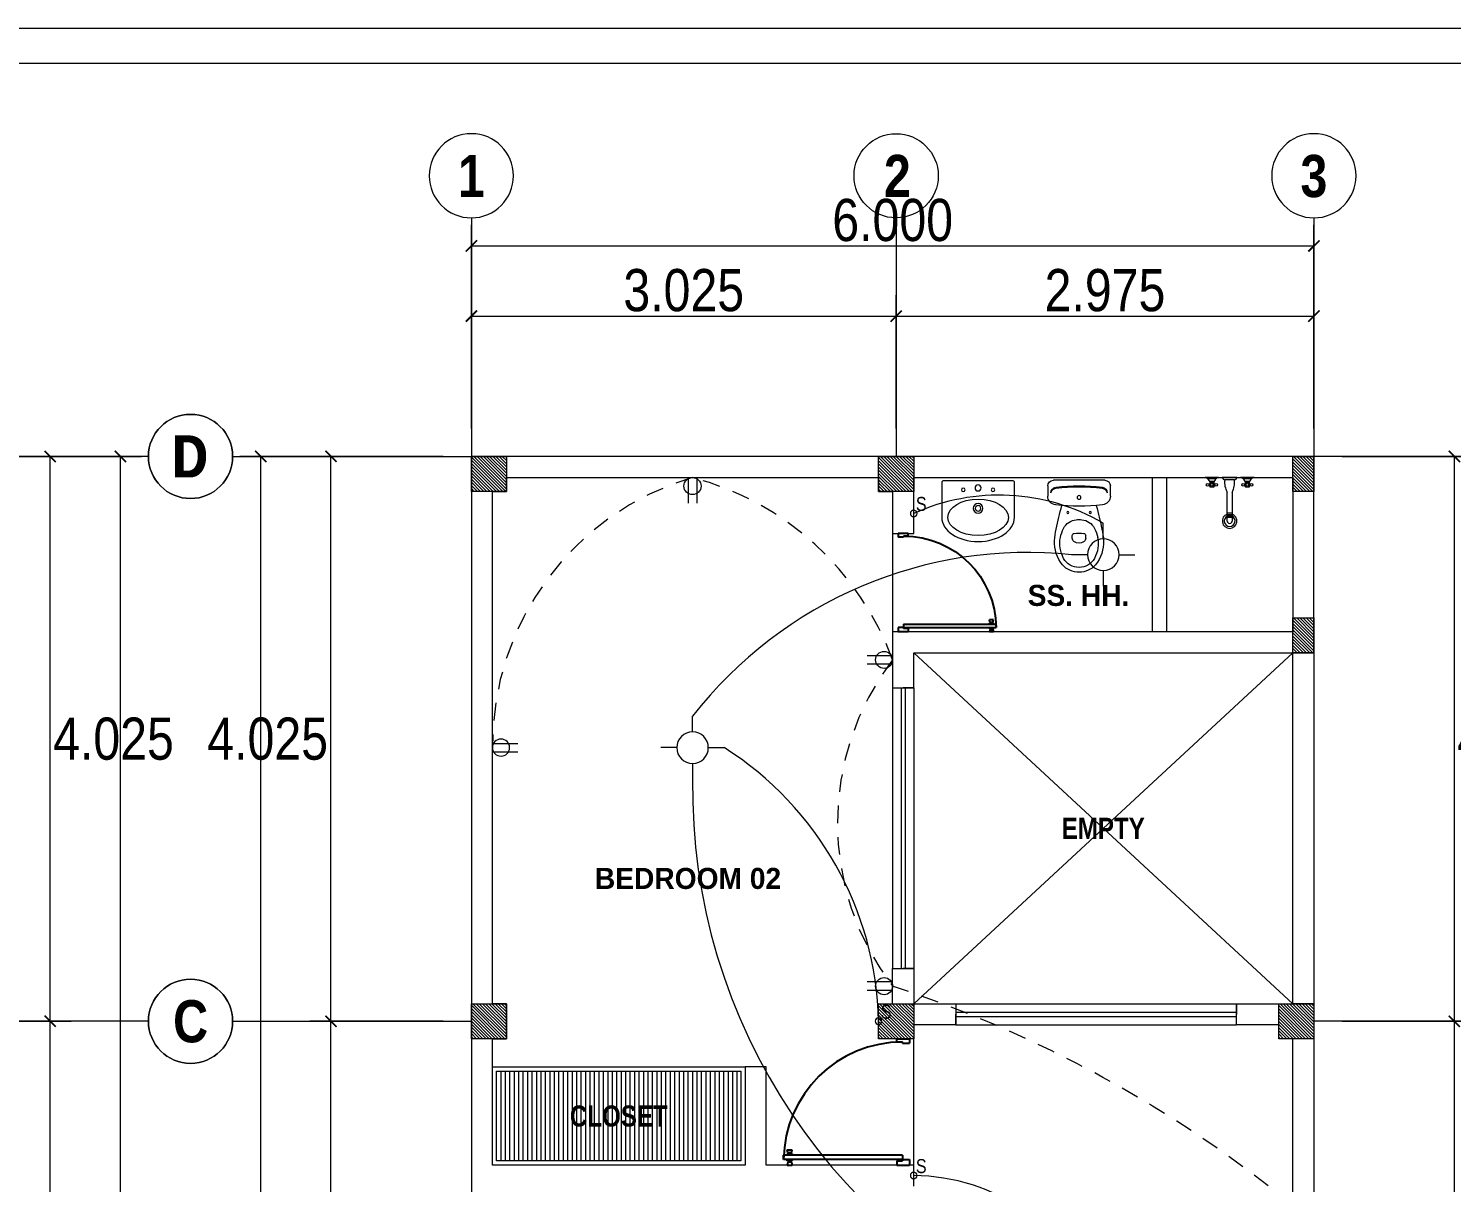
# Model space of a CAD drawing. Header units: millimetres. Extents: x 68 to 194, y 47 to 103.
# Drawn here: x 162.84 to 172.97, y 65.88 to 74.1 of the extents above; entities that cross this region are included whole.
import ezdxf
from ezdxf.enums import TextEntityAlignment as Align

# ---------------------------------------------------------------- set-up
doc = ezdxf.new("R2010")
doc.units = ezdxf.units.MM
doc.linetypes.add('DASHED2', pattern=[0.375, 0.25, -0.125])
for name, color, linetype, lineweight in [('A_Bloques', 56, 'Continuous', 15), ('A_Muro sin Techo', 134, 'Continuous', 20), ('A_Texto', 43, 'Continuous', 9), ('A_Ventana', 140, 'Continuous', 9), ('E_Columna', 3, 'Continuous', 25), ('G_Ejes', 253, 'Continuous', 20), ('G_Sombreados', 8, 'Continuous', 9), ('G_Texto', 122, 'Continuous', 20), ('IE_Accesorios', 71, 'Continuous', 20), ('IE_Alumbrado', 31, 'Continuous', 60), ('IE_Interruptor', 230, 'Continuous', 40), ('IE_Tomacorriente', 104, 'DASHED2', 40)]:
    doc.layers.add(name, color=color, linetype=linetype, lineweight=lineweight)
for name, color, linetype in [('A_Puerta', 32, 'Continuous'), ('G_Acotación', 171, 'Continuous'), ('IS_Muro', 232, 'Continuous')]:
    doc.layers.add(name, color=color, linetype=linetype)
doc.styles.add('Acotacion', font='ARIALN.TTF')
doc.styles.add('AMBIENTES', font='ARIALNB.TTF', dxfattribs={"height": 0.15})
doc.styles.add('Eje', font='ARIALNB.TTF', dxfattribs={"height": 0.3})
doc.styles.add('Rotulo', font='ARIALN.TTF', dxfattribs={"height": 0.1})
doc.styles.add('STYLE1', font='cityb___.ttf', dxfattribs={"width": 1.05})
doc.dimstyles.new('Lenin_50', dxfattribs={"dimtxt": 0.3, "dimasz": 0.08, "dimexe": 0.15, "dimexo": 0.2, "dimgap": 0.03, "dimtad": 2, "dimtih": 1, "dimtoh": 1, "dimlfac": -1, "dimzin": 4, "dimdsep": 46, "dimtxsty": 'Acotacion', "dimblk": 'ARCHTICK', "dimcen": 0.08, "dimclrd": 256, "dimclre": 256, "dimclrt": 4, "dimazin": 1, "dimtm": 1e-09, "dimtfac": 1, "dimtmove": 2, "dimatfit": 2, "dimfxl": 0, "dimtolj": 1, "dimlwd": 13, "dimlwe": 18, "dimarcsym": 0})
pattern_1 = [(135, (281.136787, -21.310414), (0.0112253202, 0.0112253202), [])]

# ---------------------------------------------------------------- blocks, each defined once
blk = doc.blocks.new('L01601A', base_point=(1717.2, 970.2))
blk.add_circle((1717.2, 970.2), 25)
blk = doc.blocks.new('L01601B', base_point=(1777.3, 924.9))
blk.add_arc((1777.3, 924.9), 30, 180, 0)
blk = doc.blocks.new('Lavatorio 01')
blk.add_lwpolyline([(-0.284, 0.259), (-0.034, 0.259, -0.414214), (-0.025, 0.25), (-0.025, -0.25, -0.414214), (-0.034, -0.259), (-0.284, -0.259)], format="xyb")
for centre, radius in [((-0.088, 0.106), 0.0129), ((-0.22, 0), 0.0345), ((-0.22, 0), 0.0198), ((-0.074, 0), 0.0216), ((-0.088, -0.106), 0.0129)]:
    blk.add_circle(centre, radius)
at = {"extrusion": (0, 0, -1), "xscale": 0.008620689655174374, "zscale": -0.008620689655172419, "rotation": 90}
for name, yscale in [('L01601B', 0.005747126436773442), ('L01601A', 0.005172413793104624)]:
    blk.add_blockref(name, (0.284, 0), dxfattribs=dict(at, yscale=yscale))
blk = doc.blocks.new('INOD4')
at = {"linetype": 'ByBlock'}
for p, q in [((-0.222, -0.06), (-0.222, -0.132)), ((-0.183, -0.02), (0.183, -0.02)), ((0.222, -0.06), (0.222, -0.132)), ((-0.048, -0.433), (-0.048, -0.413)), ((0.048, -0.433), (0.048, -0.413))]:
    blk.add_line(p, q, dxfattribs=at)
for centre, radius in [((0, -0.142), 0.0135), ((0, -0.142), 0.0135), ((-0.08, -0.25), 0.0075), ((0.08, -0.25), 0.0075)]:
    blk.add_circle(centre, radius, dxfattribs=at)
for centre, radius, start, end in [((-0.183, -0.06), 0.04, 90, 180), ((-0.16, -0.109), 0.04, 96.2719, 180), ((-0.16, -0.116), 0.04, 96.2141, 169.7572), ((0, -1.56), 1.493, 83.6755, 96.3306), ((0, -1.56), 1.5, 83.7281, 96.2719), ((0.16, -0.109), 0.04, 0, 83.7281), ((0.16, -0.116), 0.04, 10.2428, 83.7859), ((0.183, -0.06), 0.04, 0, 90), ((-0.159, -0.132), 0.064, 180, 263.2069), ((0, 1.199), 1.404, 263.2069, 276.7931), ((2.286, -0.87), 2.5, 164.456, 168.4256), ((-2.286, -0.87), 2.5, 11.5744, 15.544), ((0.159, -0.132), 0.064, 276.7931, 0), ((-0.007, -0.416), 0.116, 96.2419, 152.5973), ((0, -0.48), 0.18, 83.7581, 96.2419), ((0.007, -0.416), 0.116, 27.4027, 83.7581), ((0.423, -0.496), 0.6, 167.7093, 175.6206), ((0.112, -0.478), 0.25, 152.5973, 168.3805), ((-0.033, -0.413), 0.015, 96.6492, 180), ((0, -0.696), 0.3, 83.3508, 96.6492), ((0.033, -0.413), 0.015, 0, 83.3508), ((-0.112, -0.478), 0.25, 11.6195, 27.4027), ((-0.423, -0.496), 0.6, 4.3794, 12.2907), ((0.085, -0.46), 0.26, 177.6972, 218.7131), ((0.079, -0.471), 0.216, 168.3805, 209.1161), ((-0.018, -0.433), 0.03, 180, 233.1301), ((0, -0.409), 0.06, 233.1301, 306.8699), ((0.018, -0.433), 0.03, 306.8699, 0), ((-0.079, -0.471), 0.216, 330.8839, 11.6195), ((-0.085, -0.46), 0.26, 321.2869, 2.3028), ((0, -0.515), 0.126, 209.1161, 330.8839), ((0, -0.515), 0.16, 222.4362, 317.5638)]:
    blk.add_arc(centre, radius, start, end, dxfattribs=at)
blk = doc.blocks.new('Llaves_ducha')
for p, q in [((0, 0.145), (0, 0.0652)), ((0.0072, 0.1308), (0.0072, 0.0795)), ((0.0217, 0.0912), (0.0217, 0.1188)), ((0.0399, 0.116), (0.0399, 0.1232)), ((0.0399, 0.0943), (0.0399, 0.087)), ((0.0471, 0.116), (0.0471, 0.1232)), ((0.0471, 0.0943), (0.0471, 0.087)), ((0, 0.0435), (0, -0.0435)), ((0, 0.0399), (0, -0.0399)), ((0.0145, 0.029), (0.0145, -0.029)), ((0.087, 0.0145), (0.2586, 0.0145)), ((0, -0.0652), (0, -0.145)), ((0.0072, -0.0795), (0.0072, -0.1308)), ((0.2586, -0.0145), (0.087, -0.0145)), ((0.0217, -0.1191), (0.0217, -0.0914)), ((0.0399, -0.0943), (0.0399, -0.087)), ((0.0399, -0.116), (0.0399, -0.1232)), ((0.0471, -0.0943), (0.0471, -0.087)), ((0.0471, -0.116), (0.0471, -0.1232))]:
    blk.add_line(p, q)
for points in [[(0.029, 0.116), (0.058, 0.116), (0.058, 0.0943), (0.029, 0.0943)], [(0.029, -0.0943), (0.058, -0.0943), (0.058, -0.116), (0.029, -0.116)]]:
    blk.add_lwpolyline(points, close=True)
for points in [[(0.2128, 0.0145), (0.2128, -0.0145)], [(0.2216, 0.0145), (0.2216, -0.0145)], [(0.2305, 0.0145), (0.2305, -0.0145)], [(0.2379, 0.0145), (0.2379, -0.0145)]]:
    blk.add_lwpolyline(points)
for centre in [(0.0435, 0.1305), (0.0435, 0.1051), (0.0435, 0.0798), (0.0435, -0.0798), (0.0435, -0.1051), (0.0435, -0.1305)]:
    blk.add_circle(centre, 0.00811)
for centre, radius, start, end in [((0.0399, 0.1559), 0.0413, 195.2551, 254.7449), ((0.0399, 0.0544), 0.0413, 105.2551, 164.7449), ((-0.0059, 0.0231), 0.0212, 16.1502, 73.8498), ((0.029, -0.087), 0.1169, 60.2551, 97.125), ((0.2586, 0), 0.0435, 199.47058, 160.52942), ((0.2586, 0), 0.0324, 206.56435, 153.43565), ((0.2586, 0), 0.0145, 270, 90), ((-0.0059, -0.0231), 0.0212, 286.1502, 343.84979), ((0.0399, -0.0544), 0.0413, 195.2551, 254.7449), ((0.029, 0.087), 0.1169, 262.875, 299.74488), ((0.0399, -0.1559), 0.0413, 105.2551, 164.7449)]:
    blk.add_arc(centre, radius, start, end)
blk = doc.blocks.new('Puerta 02')
for p, q in [((0.024, 0.913), (0, 0.918)), ((0, 0.918), (0, 0.878)), ((0.024, 0.907), (0.024, 0.913)), ((0.028, 0.907), (0.024, 0.907)), ((0.024, 0.889), (0.024, 0.907)), ((0.032, 0.909), (0.028, 0.909)), ((0.028, 0.907), (0.028, 0.909)), ((0.028, 0.889), (0.028, 0.907)), ((0.032, 0.909), (0.032, 0.912)), ((0.036, 0.912), (0.032, 0.912)), ((0.032, 0.887), (0.032, 0.909)), ((0.042, 0.924), (0.036, 0.912)), ((0.036, 0.884), (0.036, 0.912)), ((0.042, 0.872), (0.042, 0.924)), ((0.044, 0.924), (0.042, 0.924)), ((0.044, 0.946), (0.078, 0.946)), ((0.044, 0.005), (0.044, 0.946)), ((0.078, 0.005), (0.078, 0.946)), ((0.078, 0.924), (0.08, 0.924)), ((0.08, 0.872), (0.08, 0.924)), ((0.08, 0.924), (0.086, 0.912)), ((0.086, 0.884), (0.086, 0.912)), ((0.086, 0.912), (0.09, 0.912)), ((0.09, 0.909), (0.09, 0.912)), ((0.09, 0.909), (0.094, 0.909)), ((0.09, 0.887), (0.09, 0.909)), ((0.094, 0.907), (0.094, 0.909)), ((0.094, 0.889), (0.094, 0.907)), ((0.094, 0.907), (0.098, 0.907)), ((0.098, 0.913), (0.122, 0.918)), ((0.098, 0.907), (0.098, 0.913)), ((0.098, 0.889), (0.098, 0.907)), ((0.122, 0.918), (0.122, 0.878)), ((0.024, 0.883), (0, 0.878)), ((0.028, 0.889), (0.024, 0.889)), ((0.024, 0.889), (0.024, 0.883)), ((0.028, 0.889), (0.028, 0.887)), ((0.032, 0.887), (0.028, 0.887)), ((0.032, 0.887), (0.032, 0.884)), ((0.036, 0.884), (0.032, 0.884)), ((0.042, 0.872), (0.036, 0.884)), ((0.044, 0.872), (0.042, 0.872)), ((0.078, 0.872), (0.08, 0.872)), ((0.079, 0.898), (0.079, 0.898)), ((0.079, 0.898), (0.079, 0.898)), ((0.08, 0.872), (0.086, 0.884)), ((0.086, 0.884), (0.09, 0.884)), ((0.09, 0.887), (0.094, 0.887)), ((0.09, 0.887), (0.09, 0.884)), ((0.094, 0.889), (0.094, 0.887)), ((0.094, 0.889), (0.098, 0.889)), ((0.098, 0.889), (0.098, 0.883)), ((0.098, 0.883), (0.122, 0.878)), ((0, 0.05), (0, -0.05)), ((0.034, 0.05), (0, 0.05)), ((0.034, 0.05), (0.034, 0.005)), ((0.044, 0.005), (0.034, 0.005)), ((0.078, 0.005), (0.043, 0.005)), ((0.044, 0.005), (0.044, -0.05)), ((0.965, 0.005), (0.975, 0.005)), ((0.965, 0.005), (0.965, -0.05)), ((0.975, 0.05), (0.975, 0.005)), ((0.975, 0.05), (1, 0.05)), ((1, 0.05), (1, -0.05)), ((0.044, -0.05), (0, -0.05)), ((1, -0.05), (0.965, -0.05))]:
    blk.add_line(p, q)
blk.add_arc((0.034, 0.005), 0.941, 0, 89.3913)
blk = doc.blocks.new('Eri')
blk.add_line((-1.7, 0), (0, 0))
blk.add_circle((-2, 0), 0.3)
at = {"color": 1, "style": 'Eje', "flags": 4}
blk.add_attdef('H', text='', height=0.3, dxfattribs=at).set_placement((-2, 0), align=Align.MIDDLE_CENTER)
blk = doc.blocks.new('_ArchTick')
at = {"color": 0, "linetype": 'ByBlock', "const_width": 0.15}
blk.add_lwpolyline([(-0.5, -0.5), (0.5, 0.5)], dxfattribs=at)
blk = doc.blocks.new('*D752')
at = {"layer": 'Defpoints', "color": 0}
for p in [(171.991, 72.553), (165.991, 71.053), (171.991, 71.053)]:
    blk.add_point(p, dxfattribs=at)
at = {"layer": 'G_Acotación', "lineweight": 18}
for p, q in [((165.991, 71.253), (165.991, 72.703)), ((171.991, 71.253), (171.991, 72.703))]:
    blk.add_line(p, q, dxfattribs=at)
at = {"layer": 'G_Acotación', "lineweight": 13}
blk.add_line((165.991, 72.553), (171.991, 72.553), dxfattribs=at)
at = {"layer": 'G_Acotación', "lineweight": 13, "xscale": 0.08, "yscale": 0.08, "zscale": 0.08, "rotation": 180}
blk.add_blockref('_ArchTick', (165.991, 72.553), dxfattribs=at)
at = {"layer": 'G_Acotación', "lineweight": 13, "xscale": 0.08, "yscale": 0.08, "zscale": 0.08}
blk.add_blockref('_ArchTick', (171.991, 72.553), dxfattribs=at)
at = {"layer": 'G_Acotación', "color": 4, "lineweight": 5, "insert": (168.991, 72.736), "char_height": 0.3, "attachment_point": 5, "style": 'Acotacion'}
blk.add_mtext('\\A1;6.000', dxfattribs=at)
blk = doc.blocks.new('*D753')
at = {"layer": 'Defpoints', "color": 0}
for p in [(171.991, 72.053), (169.016, 71.053), (171.991, 71.053)]:
    blk.add_point(p, dxfattribs=at)
at = {"layer": 'G_Acotación', "lineweight": 18}
for p, q in [((169.016, 71.253), (169.016, 72.203)), ((171.991, 71.253), (171.991, 72.203))]:
    blk.add_line(p, q, dxfattribs=at)
at = {"layer": 'G_Acotación', "lineweight": 13}
blk.add_line((169.016, 72.053), (171.991, 72.053), dxfattribs=at)
at = {"layer": 'G_Acotación', "lineweight": 13, "xscale": 0.08, "yscale": 0.08, "zscale": 0.08, "rotation": 180}
blk.add_blockref('_ArchTick', (169.016, 72.053), dxfattribs=at)
at = {"layer": 'G_Acotación', "lineweight": 13, "xscale": 0.08, "yscale": 0.08, "zscale": 0.08}
blk.add_blockref('_ArchTick', (171.991, 72.053), dxfattribs=at)
at = {"layer": 'G_Acotación', "color": 4, "lineweight": 5, "insert": (170.503, 72.236), "char_height": 0.3, "attachment_point": 5, "style": 'Acotacion'}
blk.add_mtext('\\A1;2.975', dxfattribs=at)
blk = doc.blocks.new('*D754')
at = {"layer": 'Defpoints', "color": 0}
for p in [(169.016, 72.053), (165.991, 71.053), (169.016, 71.053)]:
    blk.add_point(p, dxfattribs=at)
at = {"layer": 'G_Acotación', "lineweight": 18}
for p, q in [((165.991, 71.253), (165.991, 72.203)), ((169.016, 71.253), (169.016, 72.203))]:
    blk.add_line(p, q, dxfattribs=at)
at = {"layer": 'G_Acotación', "lineweight": 13}
blk.add_line((165.991, 72.053), (169.016, 72.053), dxfattribs=at)
at = {"layer": 'G_Acotación', "lineweight": 13, "xscale": 0.08, "yscale": 0.08, "zscale": 0.08, "rotation": 180}
blk.add_blockref('_ArchTick', (165.991, 72.053), dxfattribs=at)
at = {"layer": 'G_Acotación', "lineweight": 13, "xscale": 0.08, "yscale": 0.08, "zscale": 0.08}
blk.add_blockref('_ArchTick', (169.016, 72.053), dxfattribs=at)
at = {"layer": 'G_Acotación', "color": 4, "lineweight": 5, "insert": (167.503, 72.236), "char_height": 0.3, "attachment_point": 5, "style": 'Acotacion'}
blk.add_mtext('\\A1;3.025', dxfattribs=at)
blk = doc.blocks.new('*D758')
at = {"layer": 'Defpoints', "color": 0}
for p in [(164.491, 71.053), (165.991, 71.053), (165.991, 58.553)]:
    blk.add_point(p, dxfattribs=at)
at = {"layer": 'G_Acotación', "lineweight": 18}
for p, q in [((165.791, 71.053), (164.341, 71.053)), ((165.791, 58.553), (164.341, 58.553))]:
    blk.add_line(p, q, dxfattribs=at)
at = {"layer": 'G_Acotación', "lineweight": 13}
blk.add_line((164.491, 58.553), (164.491, 71.053), dxfattribs=at)
at = {"layer": 'G_Acotación', "lineweight": 13, "xscale": 0.08, "yscale": 0.08, "zscale": 0.08}
for p, rotation in [((164.491, 71.053), 90), ((164.491, 58.553), 270)]:
    blk.add_blockref('_ArchTick', p, dxfattribs=dict(at, rotation=rotation))
at = {"layer": 'G_Acotación', "color": 4, "lineweight": 5, "insert": (163.962, 64.803), "char_height": 0.3, "attachment_point": 5, "style": 'Acotacion'}
blk.add_mtext('\\A1;12.500', dxfattribs=at)
blk = doc.blocks.new('*D813')
at = {"layer": 'Defpoints', "color": 0}
for p in [(164.991, 67.028), (165.991, 67.028), (165.991, 62.478)]:
    blk.add_point(p, dxfattribs=at)
at = {"layer": 'G_Acotación', "lineweight": 18}
for p, q in [((165.791, 67.028), (164.841, 67.028)), ((165.791, 62.478), (164.841, 62.478))]:
    blk.add_line(p, q, dxfattribs=at)
at = {"layer": 'G_Acotación', "lineweight": 13}
blk.add_line((164.991, 62.478), (164.991, 67.028), dxfattribs=at)
at = {"layer": 'G_Acotación', "lineweight": 13, "xscale": 0.08, "yscale": 0.08, "zscale": 0.08}
for p, rotation in [((164.991, 67.028), 90), ((164.991, 62.478), 270)]:
    blk.add_blockref('_ArchTick', p, dxfattribs=dict(at, rotation=rotation))
at = {"layer": 'G_Acotación', "color": 4, "lineweight": 5, "insert": (164.541, 64.753), "char_height": 0.3, "attachment_point": 5, "style": 'Acotacion'}
blk.add_mtext('\\A1;4.550', dxfattribs=at)
blk = doc.blocks.new('*D814')
at = {"layer": 'Defpoints', "color": 0}
for p in [(164.991, 71.053), (165.991, 71.053), (165.991, 67.028)]:
    blk.add_point(p, dxfattribs=at)
at = {"layer": 'G_Acotación', "lineweight": 18}
for p, q in [((165.791, 71.053), (164.841, 71.053)), ((165.791, 67.028), (164.841, 67.028))]:
    blk.add_line(p, q, dxfattribs=at)
at = {"layer": 'G_Acotación', "lineweight": 13}
blk.add_line((164.991, 67.028), (164.991, 71.053), dxfattribs=at)
at = {"layer": 'G_Acotación', "lineweight": 13, "xscale": 0.08, "yscale": 0.08, "zscale": 0.08}
for p, rotation in [((164.991, 71.053), 90), ((164.991, 67.028), 270)]:
    blk.add_blockref('_ArchTick', p, dxfattribs=dict(at, rotation=rotation))
at = {"layer": 'G_Acotación', "color": 4, "lineweight": 5, "insert": (164.54, 69.04), "char_height": 0.3, "attachment_point": 5, "style": 'Acotacion'}
blk.add_mtext('\\A1;4.025', dxfattribs=at)
blk = doc.blocks.new('*D761')
at = {"layer": 'Defpoints', "color": 0}
for p in [(171.991, 71.053), (173.491, 71.053), (171.991, 58.553)]:
    blk.add_point(p, dxfattribs=at)
at = {"layer": 'G_Acotación', "lineweight": 18}
for p, q in [((172.191, 71.053), (173.641, 71.053)), ((172.191, 58.553), (173.641, 58.553))]:
    blk.add_line(p, q, dxfattribs=at)
at = {"layer": 'G_Acotación', "lineweight": 13}
blk.add_line((173.491, 58.553), (173.491, 71.053), dxfattribs=at)
at = {"layer": 'G_Acotación', "lineweight": 13, "xscale": 0.08, "yscale": 0.08, "zscale": 0.08}
for p, rotation in [((173.491, 71.053), 90), ((173.491, 58.553), 270)]:
    blk.add_blockref('_ArchTick', p, dxfattribs=dict(at, rotation=rotation))
at = {"layer": 'G_Acotación', "color": 4, "lineweight": 5, "insert": (174.019, 64.803), "char_height": 0.3, "attachment_point": 5, "style": 'Acotacion'}
blk.add_mtext('\\A1;12.500', dxfattribs=at)
blk = doc.blocks.new('*D763')
at = {"layer": 'Defpoints', "color": 0}
for p in [(171.991, 67.028), (172.991, 67.028), (171.991, 62.478)]:
    blk.add_point(p, dxfattribs=at)
at = {"layer": 'G_Acotación', "lineweight": 18}
for p, q in [((172.191, 67.028), (173.141, 67.028)), ((172.191, 62.478), (173.141, 62.478))]:
    blk.add_line(p, q, dxfattribs=at)
at = {"layer": 'G_Acotación', "lineweight": 13}
blk.add_line((172.991, 62.478), (172.991, 67.028), dxfattribs=at)
at = {"layer": 'G_Acotación', "lineweight": 13, "xscale": 0.08, "yscale": 0.08, "zscale": 0.08}
for p, rotation in [((172.991, 67.028), 90), ((172.991, 62.478), 270)]:
    blk.add_blockref('_ArchTick', p, dxfattribs=dict(at, rotation=rotation))
at = {"layer": 'G_Acotación', "color": 4, "lineweight": 5, "insert": (173.44, 64.753), "char_height": 0.3, "attachment_point": 5, "style": 'Acotacion'}
blk.add_mtext('\\A1;4.550', dxfattribs=at)
blk = doc.blocks.new('*D764')
at = {"layer": 'Defpoints', "color": 0}
for p in [(171.991, 71.053), (172.991, 71.053), (171.991, 67.028)]:
    blk.add_point(p, dxfattribs=at)
at = {"layer": 'G_Acotación', "lineweight": 18}
for p, q in [((172.191, 71.053), (173.141, 71.053)), ((172.191, 67.028), (173.141, 67.028))]:
    blk.add_line(p, q, dxfattribs=at)
at = {"layer": 'G_Acotación', "lineweight": 13}
blk.add_line((172.991, 67.028), (172.991, 71.053), dxfattribs=at)
at = {"layer": 'G_Acotación', "lineweight": 13, "xscale": 0.08, "yscale": 0.08, "zscale": 0.08}
for p, rotation in [((172.991, 71.053), 90), ((172.991, 67.028), 270)]:
    blk.add_blockref('_ArchTick', p, dxfattribs=dict(at, rotation=rotation))
at = {"layer": 'G_Acotación', "color": 4, "lineweight": 5, "insert": (173.442, 69.04), "char_height": 0.3, "attachment_point": 5, "style": 'Acotacion'}
blk.add_mtext('\\A1;4.025', dxfattribs=at)
blk = doc.blocks.new('*D777')
at = {"layer": 'Defpoints', "color": 0}
for p in [(161.991, 71.053), (163.491, 71.053), (161.991, 58.553)]:
    blk.add_point(p, dxfattribs=at)
at = {"layer": 'G_Acotación', "lineweight": 18}
for p, q in [((162.191, 71.053), (163.641, 71.053)), ((162.191, 58.553), (163.641, 58.553))]:
    blk.add_line(p, q, dxfattribs=at)
at = {"layer": 'G_Acotación', "lineweight": 13}
blk.add_line((163.491, 58.553), (163.491, 71.053), dxfattribs=at)
at = {"layer": 'G_Acotación', "lineweight": 13, "xscale": 0.08, "yscale": 0.08, "zscale": 0.08}
for p, rotation in [((163.491, 71.053), 90), ((163.491, 58.553), 270)]:
    blk.add_blockref('_ArchTick', p, dxfattribs=dict(at, rotation=rotation))
at = {"layer": 'G_Acotación', "color": 4, "lineweight": 5, "insert": (164.019, 64.803), "char_height": 0.3, "attachment_point": 5, "style": 'Acotacion'}
blk.add_mtext('\\A1;12.500', dxfattribs=at)
blk = doc.blocks.new('*D779')
at = {"layer": 'Defpoints', "color": 0}
for p in [(161.991, 67.028), (162.991, 67.028), (161.991, 62.478)]:
    blk.add_point(p, dxfattribs=at)
at = {"layer": 'G_Acotación', "lineweight": 18}
for p, q in [((162.191, 67.028), (163.141, 67.028)), ((162.191, 62.478), (163.141, 62.478))]:
    blk.add_line(p, q, dxfattribs=at)
at = {"layer": 'G_Acotación', "lineweight": 13}
blk.add_line((162.991, 62.478), (162.991, 67.028), dxfattribs=at)
at = {"layer": 'G_Acotación', "lineweight": 13, "xscale": 0.08, "yscale": 0.08, "zscale": 0.08}
for p, rotation in [((162.991, 67.028), 90), ((162.991, 62.478), 270)]:
    blk.add_blockref('_ArchTick', p, dxfattribs=dict(at, rotation=rotation))
at = {"layer": 'G_Acotación', "color": 4, "lineweight": 5, "insert": (163.44, 64.753), "char_height": 0.3, "attachment_point": 5, "style": 'Acotacion'}
blk.add_mtext('\\A1;4.550', dxfattribs=at)
blk = doc.blocks.new('*D780')
at = {"layer": 'Defpoints', "color": 0}
for p in [(161.991, 71.053), (162.991, 71.053), (161.991, 67.028)]:
    blk.add_point(p, dxfattribs=at)
at = {"layer": 'G_Acotación', "lineweight": 18}
for p, q in [((162.191, 71.053), (163.141, 71.053)), ((162.191, 67.028), (163.141, 67.028))]:
    blk.add_line(p, q, dxfattribs=at)
at = {"layer": 'G_Acotación', "lineweight": 13}
blk.add_line((162.991, 67.028), (162.991, 71.053), dxfattribs=at)
at = {"layer": 'G_Acotación', "lineweight": 13, "xscale": 0.08, "yscale": 0.08, "zscale": 0.08}
for p, rotation in [((162.991, 71.053), 90), ((162.991, 67.028), 270)]:
    blk.add_blockref('_ArchTick', p, dxfattribs=dict(at, rotation=rotation))
at = {"layer": 'G_Acotación', "color": 4, "lineweight": 5, "insert": (163.442, 69.04), "char_height": 0.3, "attachment_point": 5, "style": 'Acotacion'}
blk.add_mtext('\\A1;4.025', dxfattribs=at)
blk = doc.blocks.new('PUNTO LUZ')
for p, q in [((0, 0.1125), (0, 0.225)), ((-0.1125, 0), (-0.225, 0)), ((0.1125, 0), (0.225, 0)), ((0, -0.1125), (0, -0.225))]:
    blk.add_line(p, q)
blk.add_circle((0, 0), 0.1125)
blk = doc.blocks.new('Interuptor simple doble triple')
blk.add_circle((0, 0.044), 0.0237)
at = {"style": 'Rotulo', "oblique": 20, "flags": 4}
blk.add_attdef('S A,B,C', (0.078, 0.044), '', height=0.1, dxfattribs=at)
blk = doc.blocks.new('TOMACORRIENTE 0.40')
at = {"color": 5}
for p, q in [((0.008, 0.03), (0.182, 0.03)), ((0.008, -0.03), (0.182, -0.03))]:
    blk.add_line(p, q, dxfattribs=at)
blk.add_circle((0.061, 0), 0.0608, dxfattribs=at)

msp = doc.modelspace()

# ---------------------------------------------------------------- hatches: boundary and pattern name
at = {"layer": 'E_Columna', "lineweight": 5}
h = msp.add_hatch(dxfattribs=at)
h.set_pattern_fill('LINE', color=256, scale=0.005, angle=45, style=0)
h.set_pattern_definition(pattern_1)
h.paths.add_polyline_path([(166.2407, 70.8029), (165.9907, 70.8029), (165.9907, 71.0529), (166.2407, 71.0529)])
h = msp.add_hatch(dxfattribs=at)
h.set_pattern_fill('LINE', color=256, scale=0.005, angle=45, style=0)
h.set_pattern_definition(pattern_1)
h.paths.add_polyline_path([(169.1407, 70.8029), (168.8907, 70.8029), (168.8907, 71.0529), (169.1407, 71.0529)])
h = msp.add_hatch(dxfattribs=at)
h.set_pattern_fill('LINE', color=256, scale=0.005, angle=45, style=0)
h.set_pattern_definition(pattern_1)
h.paths.add_polyline_path([(171.9907, 70.8029), (171.8407, 70.8029), (171.8407, 71.0529), (171.9907, 71.0529)])
h = msp.add_hatch(dxfattribs=at)
h.set_pattern_fill('LINE', color=256, scale=0.005, angle=45, style=0)
h.set_pattern_definition([(135, (281.136787, -22.460414), (0.0112253202, 0.0112253202), [])])
h.paths.add_polyline_path([(171.9907, 69.6529), (171.8407, 69.6529), (171.8407, 69.9029), (171.9907, 69.9029)])
h = msp.add_hatch(dxfattribs=at)
h.set_pattern_fill('LINE', color=256, scale=0.005, angle=45, style=0)
h.set_pattern_definition(pattern_1)
h.paths.add_polyline_path([(166.2407, 66.9029), (165.9907, 66.9029), (165.9907, 67.1529), (166.2407, 67.1529)])
h = msp.add_hatch(dxfattribs=at)
h.set_pattern_fill('LINE', color=256, scale=0.005, angle=45, style=0)
h.set_pattern_definition(pattern_1)
h.paths.add_polyline_path([(169.1407, 66.9029), (168.8907, 66.9029), (168.8907, 67.1529), (169.1407, 67.1529)])
h = msp.add_hatch(dxfattribs=at)
h.set_pattern_fill('LINE', color=256, scale=0.005, angle=45, style=0)
h.set_pattern_definition(pattern_1)
h.paths.add_polyline_path([(171.9907, 66.9029), (171.7407, 66.9029), (171.7407, 67.1529), (171.9907, 67.1529)])
at = {"layer": 'G_Sombreados', "lineweight": 5}
h = msp.add_hatch(dxfattribs=at)
h.set_pattern_fill('LINE', color=256, scale=0.01, angle=90, style=0)
h.set_pattern_definition([(90, (281.136787, -21.310414), (0.03175, 2e-18), [])])
h.paths.add_polyline_path([(166.1707, 66.6729), (167.9107, 66.6729), (167.9107, 66.0329), (166.1707, 66.0329)])

# ---------------------------------------------------------------- linework, layer by layer
at = {"lineweight": 5}
for points in [[(193.7519, 46.547), (193.7519, 74.1029), (152.7019, 74.1029), (152.7019, 46.547)], [(193.5019, 46.797), (193.5019, 73.8529), (152.9519, 73.8529), (152.9519, 46.797)]]:
    msp.add_lwpolyline(points, close=True, dxfattribs=at)
at = {"layer": 'A_Bloques', "lineweight": 5}
for points in [[(170.8407, 70.9029), (170.9407, 70.9029), (170.9407, 69.8029), (170.8407, 69.8029)], [(166.1407, 66.7029), (167.9407, 66.7029), (167.9407, 66.0029), (166.1407, 66.0029)], [(166.1707, 66.6729), (167.9107, 66.6729), (167.9107, 66.0329), (166.1707, 66.0329)]]:
    msp.add_lwpolyline(points, close=True, dxfattribs=at)
at = {"layer": 'A_Muro sin Techo', "lineweight": 5}
for p, q in [((171.8407, 67.1529), (169.1407, 69.6529)), ((171.8407, 69.6529), (169.1407, 67.1529))]:
    msp.add_line(p, q, dxfattribs=at)
msp.add_lwpolyline([(171.8407, 69.6529), (171.9907, 69.6529), (171.9907, 67.1529), (171.8407, 67.1529)], close=True, dxfattribs=at)
at = {"layer": 'A_Puerta', "lineweight": 5}
for p, q in [((168.9907, 70.5029), (168.9907, 69.8029)), ((169.1407, 66.0029), (169.1407, 66.9029))]:
    msp.add_line(p, q, dxfattribs=at)
at = {"layer": 'A_Ventana', "color": 2, "lineweight": 5}
for p, q in [((168.9907, 69.4029), (169.0657, 69.4029)), ((168.9907, 69.4029), (168.9907, 67.4029)), ((169.1407, 69.4029), (169.0657, 69.4029)), ((169.1407, 69.4029), (169.1407, 67.4029)), ((168.9907, 67.4029), (169.0657, 67.4029)), ((169.1407, 67.4029), (169.0657, 67.4029)), ((169.4407, 67.1529), (169.4407, 67.0779)), ((169.4407, 67.1529), (171.4407, 67.1529)), ((171.4407, 67.1529), (171.4407, 67.0779)), ((169.4407, 67.0029), (169.4407, 67.0779)), ((169.4407, 67.0029), (171.4407, 67.0029)), ((171.4407, 67.0029), (171.4407, 67.0779))]:
    msp.add_line(p, q, dxfattribs=at)
at = {"layer": 'A_Ventana', "lineweight": 5}
for p, q in [((169.0507, 69.4029), (169.0507, 67.4029)), ((169.0807, 69.4029), (169.0807, 67.4029)), ((169.4407, 67.0929), (171.4407, 67.0929)), ((169.4407, 67.0629), (171.4407, 67.0629))]:
    msp.add_line(p, q, dxfattribs=at)
at = {"layer": 'E_Columna', "lineweight": 5}
for points in [[(166.2407, 70.8029), (165.9907, 70.8029), (165.9907, 71.0529), (166.2407, 71.0529)], [(169.1407, 70.8029), (168.8907, 70.8029), (168.8907, 71.0529), (169.1407, 71.0529)], [(171.9907, 70.8029), (171.8407, 70.8029), (171.8407, 71.0529), (171.9907, 71.0529)], [(171.9907, 69.6529), (171.8407, 69.6529), (171.8407, 69.9029), (171.9907, 69.9029)], [(166.2407, 66.9029), (165.9907, 66.9029), (165.9907, 67.1529), (166.2407, 67.1529)], [(169.1407, 66.9029), (168.8907, 66.9029), (168.8907, 67.1529), (169.1407, 67.1529)], [(171.9907, 66.9029), (171.7407, 66.9029), (171.7407, 67.1529), (171.9907, 67.1529)]]:
    msp.add_lwpolyline(points, close=True, dxfattribs=at)
at = {"layer": 'IE_Alumbrado', "lineweight": 5}
for centre, radius, start, end in [((169.9546, 67.3389), 3.03, 84.10517, 142.03566), ((171.7485, 68.6951), 4.1831, 179.20847, 248.50575)]:
    msp.add_arc(centre, radius, start, end, dxfattribs=at)
at = {"layer": 'IE_Interruptor', "lineweight": 5}
for centre, radius, start, end in [((169.7489, 69.2958), 1.4812, 59.94554, 114.24361), ((166.5216, 66.9767), 2.3697, 1.23761, 57.6173), ((169.1338, 64.5289), 1.399, 20.89523, 89.71446)]:
    msp.add_arc(centre, radius, start, end, dxfattribs=at)
at = {"layer": 'IE_Tomacorriente', "lineweight": 5, "ltscale": 0.5}
for centre, radius, start, end in [((168.1312, 68.9944), 1.9905, 106.50288, 180.47501), ((167.0265, 68.8807), 2.0928, 20.1848, 75.06801), ((170.5114, 68.4404), 1.9141, 142.6027, 217.39735), ((166.2185, 58.8384), 8.8831, 50.7343, 71.81516)]:
    msp.add_arc(centre, radius, start, end, dxfattribs=at)
at = {"layer": 'IS_Muro', "lineweight": 5}
for points in [[(169.1407, 69.4029), (169.1407, 69.6529), (171.9907, 69.6529), (171.9907, 71.0529), (165.9907, 71.0529), (165.9907, 58.5529)], [(169.1407, 65.8529), (169.1407, 66.0029), (168.0907, 66.0029), (168.0907, 66.7029), (167.9407, 66.7029), (167.9407, 66.0029), (166.1407, 66.0029), (166.1407, 66.9029), (166.2407, 66.9029), (166.2407, 67.1529), (166.1407, 67.1529), (166.1407, 70.8029), (166.2407, 70.8029), (166.2407, 70.9029), (168.8907, 70.9029), (168.8907, 70.8029), (168.9907, 70.8029), (168.9907, 70.5029), (169.1407, 70.5029), (169.1407, 70.9029), (171.8407, 70.9029), (171.8407, 69.8029), (168.9907, 69.8029), (168.9907, 69.4029), (169.1407, 69.4029)], [(169.4407, 67.0029), (169.1407, 67.0029), (169.1407, 66.9029), (168.8907, 66.9029), (168.8907, 67.1529), (168.9907, 67.1529), (168.9907, 67.4029), (169.1407, 67.4029), (169.1407, 67.1529), (169.4407, 67.1529), (169.4407, 67.0029)], [(171.8407, 58.5529), (171.7407, 58.5529), (171.7407, 58.8029), (171.8407, 58.8029), (171.8407, 62.3529), (170.1907, 62.3529), (170.1907, 61.3029), (170.0407, 61.3029), (170.0407, 62.5029), (171.7407, 62.5029), (171.7407, 62.6029), (171.8407, 62.6029), (171.8407, 66.9029), (171.7407, 66.9029), (171.7407, 67.0029), (171.4407, 67.0029), (171.4407, 67.1529)], [(171.4407, 67.1529), (171.9907, 67.1529), (171.9907, 58.5529)]]:
    msp.add_lwpolyline(points, dxfattribs=at)

# ---------------------------------------------------------------- block references
at = {"layer": 'A_Bloques', "lineweight": 5, "xscale": -1, "rotation": 270}
msp.add_blockref('Lavatorio 01', (169.5994, 70.9029), dxfattribs=at)
at = {"layer": 'A_Bloques', "lineweight": 5, "xscale": -1}
msp.add_blockref('INOD4', (170.3182, 70.9029), dxfattribs=at)
at = {"layer": 'A_Bloques', "lineweight": 5, "xscale": 1.200000000000045, "yscale": 1.200000000000045, "zscale": 1.200000000000045, "rotation": 270}
msp.add_blockref('Llaves_ducha', (171.3907, 70.9029), dxfattribs=at)
at = {"layer": 'A_Puerta', "lineweight": 5}
for p, xscale, yscale, zscale, rotation in [((169.0657, 69.8029), -0.6999999999999993, 0.6999999999999886, 0.7, 270), ((169.0657, 66.0029), 0.9000000000000057, 0.9000000000000057, 0.9000000000000057, 90)]:
    msp.add_blockref('Puerta 02', p, dxfattribs=dict(at, xscale=xscale, yscale=yscale, zscale=zscale, rotation=rotation))
at = {"layer": 'G_Ejes', "lineweight": 5}
ref = msp.add_blockref('Eri', (165.9907, 71.0529), dxfattribs=dict(at, xscale=-1, rotation=90))
ref.add_attrib('H', '1', dxfattribs={"layer": '0', "color": 1, "height": 0.3, "style": 'Eje', "flags": 4}).set_placement((165.9907, 73.0518), align=Align.MIDDLE_CENTER)
ref = msp.add_blockref('Eri', (169.0157, 71.0529), dxfattribs=dict(at, rotation=270))
ref.add_attrib('H', '2', dxfattribs={"layer": '0', "color": 1, "height": 0.3, "style": 'Eje', "flags": 4}).set_placement((169.0243, 73.0518), align=Align.MIDDLE_CENTER)
ref = msp.add_blockref('Eri', (171.9907, 71.0529), dxfattribs=dict(at, xscale=-1, rotation=90))
ref.add_attrib('H', '3', dxfattribs={"layer": '0', "color": 1, "height": 0.3, "style": 'Eje', "flags": 4}).set_placement((171.9907, 73.0518), align=Align.MIDDLE_CENTER)
ref = msp.add_blockref('Eri', (161.9907, 71.0529), dxfattribs=dict(at, xscale=-1))
ref.add_attrib('H', 'D', dxfattribs={"layer": '0', "color": 1, "height": 0.3, "style": 'Eje', "flags": 4}).set_placement((163.9922, 71.0529), align=Align.MIDDLE_CENTER)
ref = msp.add_blockref('Eri', (165.9907, 71.0529), dxfattribs=at)
ref.add_attrib('H', 'D', dxfattribs={"layer": '0', "color": 1, "height": 0.3, "style": 'Eje', "flags": 4}).set_placement((163.9819, 71.0529), align=Align.MIDDLE_CENTER)
ref = msp.add_blockref('Eri', (171.9907, 71.0529), dxfattribs=dict(at, xscale=-1))
ref.add_attrib('H', 'D', dxfattribs={"layer": '0', "color": 1, "height": 0.3, "style": 'Eje', "flags": 4}).set_placement((173.9922, 71.0529), align=Align.MIDDLE_CENTER)
ref = msp.add_blockref('Eri', (161.9907, 67.0279), dxfattribs=dict(at, xscale=-1))
ref.add_attrib('H', 'C', dxfattribs={"layer": '0', "color": 1, "height": 0.3, "style": 'Eje', "flags": 4}).set_placement((163.992, 67.0279), align=Align.MIDDLE_CENTER)
ref = msp.add_blockref('Eri', (165.9907, 67.0279), dxfattribs=at)
ref.add_attrib('H', 'C', dxfattribs={"layer": '0', "color": 1, "height": 0.3, "style": 'Eje', "flags": 4}).set_placement((163.9905, 67.0279), align=Align.MIDDLE_CENTER)
ref = msp.add_blockref('Eri', (171.9907, 67.0279), dxfattribs=dict(at, xscale=-1))
ref.add_attrib('H', 'C', dxfattribs={"layer": '0', "color": 1, "height": 0.3, "style": 'Eje', "flags": 4}).set_placement((173.992, 67.0279), align=Align.MIDDLE_CENTER)
at = {"layer": 'IE_Accesorios', "lineweight": 5}
for p, rotation in [((167.5657, 70.9029), 269.9999999999935), ((168.9907, 69.6029), 179.9999999999927), ((168.9907, 67.2779), 179.9999999999927)]:
    msp.add_blockref('TOMACORRIENTE 0.40', p, dxfattribs=dict(at, rotation=rotation))
ref = msp.add_blockref('Interuptor simple doble triple', (169.1407, 70.6027), dxfattribs=dict(at, xscale=-1))
ref.add_attrib('S A,B,C', 'S', (169.1562, 70.6643), dxfattribs={"layer": '0', "height": 0.1, "rotation": 360, "style": 'Rotulo', "flags": 4})
at = {"layer": 'IE_Accesorios', "lineweight": 5, "xscale": -1}
for p in [(170.4907, 70.3529), (167.5657, 68.9779)]:
    msp.add_blockref('PUNTO LUZ', p, dxfattribs=at)
at = {"layer": 'IE_Accesorios', "lineweight": 5, "xscale": -1, "rotation": 180}
msp.add_blockref('TOMACORRIENTE 0.40', (166.1407, 68.9779), dxfattribs=at)
at = {"layer": 'IE_Accesorios', "lineweight": 5}
ref = msp.add_blockref('Interuptor simple doble triple', (168.8907, 66.9842), dxfattribs=dict(at, xscale=-1))
ref.add_attrib('S A,B,C', 'S', (168.9062, 67.0458), dxfattribs={"layer": '0', "height": 0.1, "rotation": 360, "style": 'Rotulo', "flags": 4})
ref = msp.add_blockref('Interuptor simple doble triple', (169.1407, 65.8842), dxfattribs=dict(at, xscale=-1))
ref.add_attrib('S A,B,C', 'S', (169.1562, 65.9458), dxfattribs={"layer": '0', "height": 0.1, "rotation": 360, "style": 'Rotulo', "flags": 4})

# ---------------------------------------------------------------- texts
at = {"layer": 'A_Texto', "lineweight": 5, "style": 'AMBIENTES'}
for s, p in [('EMPTY', (170.4907, 68.4029, 0)), ('CLOSET', (167.0407, 66.3529, 0))]:
    msp.add_text(s, height=0.15, dxfattribs=at).set_placement(p, align=Align.MIDDLE)
at = {"layer": 'G_Texto', "lineweight": 5, "ltscale": 0.2, "style": 'STYLE1'}
for s, p in [('SS. HH.', (170.3146, 70.0627)), ('BEDROOM 02', (167.5335, 68.0459))]:
    msp.add_text(s, height=0.15, rotation=360, dxfattribs=at).set_placement(p, align=Align.MIDDLE)

# ---------------------------------------------------------------- dimensions: what is measured, and where the dimension line sits
at = {"layer": 'G_Acotación', "lineweight": 5}
for base, p1, p2, angle, picture, middle in [((171.9907, 72.5529), (165.9907, 71.0529), (171.9907, 71.0529), 180, '*D752', (168.9907, 72.736)), ((169.0157, 72.0529), (165.9907, 71.0529), (169.0157, 71.0529), 180, '*D754', (167.5032, 72.236)), ((171.9907, 72.0529), (169.0157, 71.0529), (171.9907, 71.0529), 180, '*D753', (170.5032, 72.236)), ((163.4907, 71.0529), (161.9907, 58.5529), (161.9907, 71.0529), 90, '*D777', (164.0194, 64.8029)), ((162.9907, 71.0529), (161.9907, 67.0279), (161.9907, 71.0529), 90, '*D780', (163.4417, 69.0404)), ((164.4907, 71.0529), (165.9907, 58.5529), (165.9907, 71.0529), 90, '*D758', (163.962, 64.8029)), ((164.9907, 71.0529), (165.9907, 67.0279), (165.9907, 71.0529), 90, '*D814', (164.5398, 69.0404)), ((173.4907, 71.0529), (171.9907, 58.5529), (171.9907, 71.0529), 90, '*D761', (174.0194, 64.8029)), ((172.9907, 71.0529), (171.9907, 67.0279), (171.9907, 71.0529), 90, '*D764', (173.4417, 69.0404)), ((162.9907, 67.0279), (161.9907, 62.4779), (161.9907, 67.0279), 90, '*D779', (163.4404, 64.7529)), ((164.9907, 67.0279), (165.9907, 62.4779), (165.9907, 67.0279), 90, '*D813', (164.5411, 64.7529)), ((172.9907, 67.0279), (171.9907, 62.4779), (171.9907, 67.0279), 90, '*D763', (173.4404, 64.7529))]:
    dim = msp.add_linear_dim(base=base, p1=p1, p2=p2, angle=angle, dimstyle='Lenin_50', override={"dimdec": 3, "dimfxl": 0.06}, dxfattribs=at)
    dim.commit()
    dim.dimension.update_dxf_attribs({"geometry": picture, "text_midpoint": middle})

doc.saveas('drawing.dxf')
